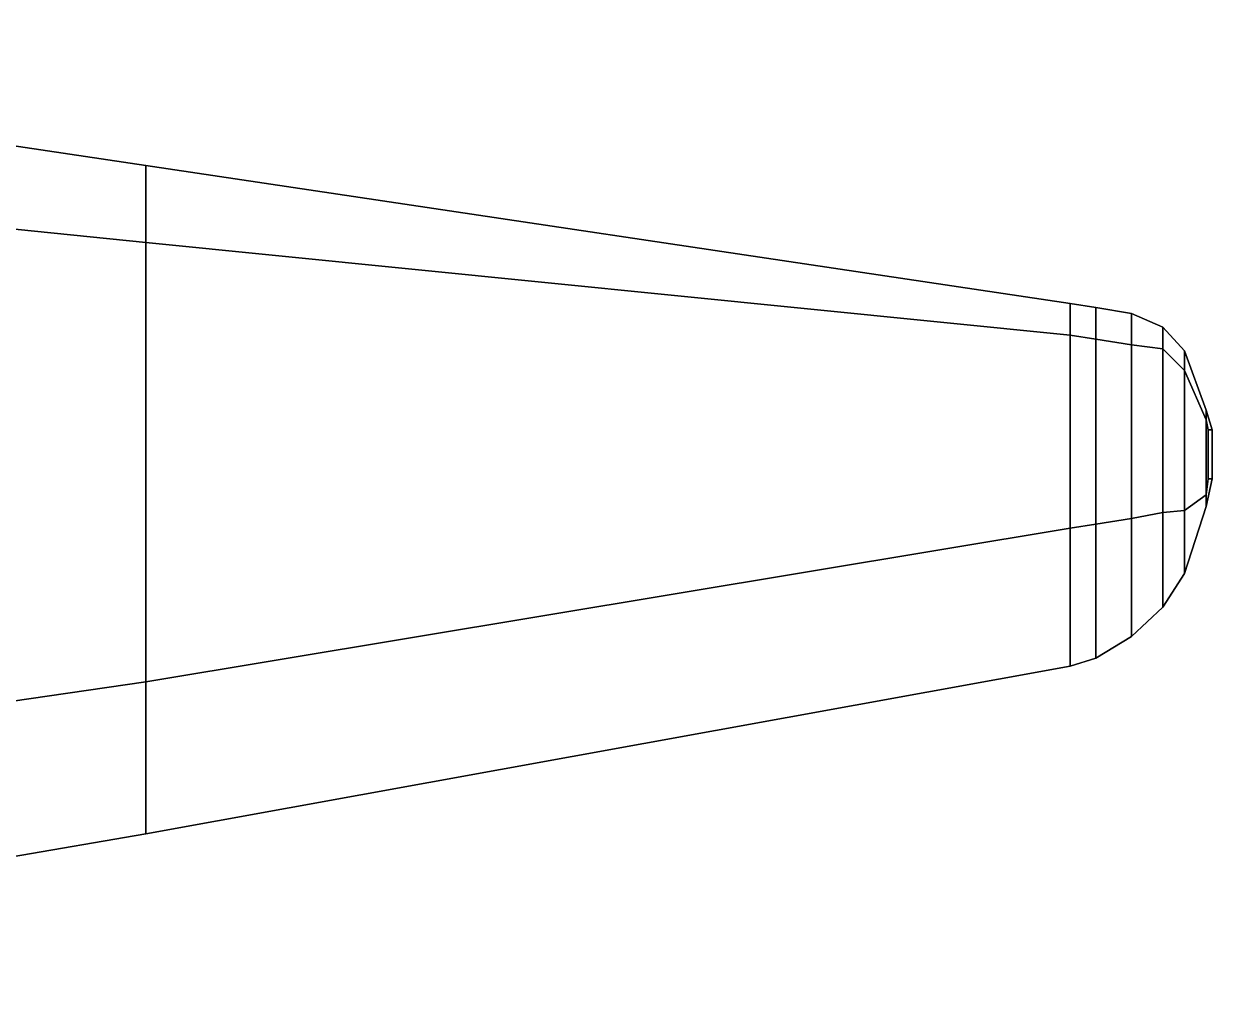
# Model space of a CAD drawing. Header units: millimetres. Extents: x -11.2 to 11.2, y -9.2 to 25.8.
# Drawn here: x 5.16 to 11.19, y -0.21 to 4.73 of the extents above; entities that cross this region are included whole.
import ezdxf

# ---------------------------------------------------------------- set-up
doc = ezdxf.new("R2010")
doc.units = ezdxf.units.MM
doc.layers.add('wing1', color=5, linetype='Continuous')

msp = doc.modelspace()

# ---------------------------------------------------------------- linework, layer by layer
at = {"layer": 'wing1'}
for points in [[(5.78, 4.01, 0.4), (0.96, 4.73, -0.08), (0.96, 4.11, 0.65), (5.78, 3.62, 0.76)], [(5.78, 3.62, 0.2), (0.96, 4.11, -0.41), (0.96, 4.73, -0.08), (5.78, 4.01, 0.4)], [(5.78, 3.62, 0.76), (0.96, 4.11, 0.65), (0.96, 0.69, 0.65), (5.78, 1.39, 0.76)], [(0.96, 0.69, -0.41), (0.96, 4.11, -0.41), (5.78, 3.62, 0.2), (5.78, 1.39, 0.2)], [(10.47, 3.31, 0.9), (5.78, 4.01, 0.4), (5.78, 3.62, 0.76), (10.47, 3.15, 1.02)], [(10.47, 3.15, 0.81), (5.78, 3.62, 0.2), (5.78, 4.01, 0.4), (10.47, 3.31, 0.9)], [(10.47, 3.15, 1.02), (5.78, 3.62, 0.76), (5.78, 1.39, 0.76), (10.47, 2.17, 1.02)], [(5.78, 1.39, 0.2), (5.78, 3.62, 0.2), (10.47, 3.15, 0.81), (10.47, 2.17, 0.81)], [(10.6, 3.29, 0.91), (10.47, 3.31, 0.9), (10.47, 3.15, 1.02), (10.6, 3.13, 1.03)], [(10.6, 3.13, 0.83), (10.47, 3.15, 0.81), (10.47, 3.31, 0.9), (10.6, 3.29, 0.91)], [(10.78, 3.26, 0.94), (10.6, 3.29, 0.91), (10.6, 3.13, 1.03), (10.78, 3.1, 1.04)], [(10.78, 3.1, 0.86), (10.6, 3.13, 0.83), (10.6, 3.29, 0.91), (10.78, 3.26, 0.94)], [(10.94, 3.19, 0.96), (10.78, 3.26, 0.94), (10.78, 3.1, 1.04), (10.94, 3.08, 1.05)], [(10.94, 3.08, 0.89), (10.78, 3.1, 0.86), (10.78, 3.26, 0.94), (10.94, 3.19, 0.96)], [(10.6, 3.13, 1.03), (10.47, 3.15, 1.02), (10.47, 2.17, 1.02), (10.6, 2.19, 1.03)], [(10.47, 2.17, 0.81), (10.47, 3.15, 0.81), (10.6, 3.13, 0.83), (10.6, 2.19, 0.83)], [(11.05, 3.07, 0.98), (10.94, 3.19, 0.96), (10.94, 3.08, 1.05), (11.05, 2.97, 1.04)], [(11.05, 2.97, 0.93), (10.94, 3.08, 0.89), (10.94, 3.19, 0.96), (11.05, 3.07, 0.98)], [(10.78, 3.1, 1.04), (10.6, 3.13, 1.03), (10.6, 2.19, 1.03), (10.78, 2.22, 1.04)], [(10.6, 2.19, 0.83), (10.6, 3.13, 0.83), (10.78, 3.1, 0.86), (10.78, 2.22, 0.86)], [(10.94, 3.08, 1.05), (10.78, 3.1, 1.04), (10.78, 2.22, 1.04), (10.94, 2.25, 1.05)], [(10.78, 2.22, 0.86), (10.78, 3.1, 0.86), (10.94, 3.08, 0.89), (10.94, 2.25, 0.89)], [(11.05, 2.97, 1.04), (10.94, 3.08, 1.05), (10.94, 2.25, 1.05), (11.05, 2.26, 1.04)], [(10.94, 2.25, 0.89), (10.94, 3.08, 0.89), (11.05, 2.97, 0.93), (11.05, 2.26, 0.93)], [(11.16, 2.77, 0.99), (11.05, 3.07, 0.98), (11.05, 2.97, 1.04), (11.16, 2.72, 1.02)], [(11.16, 2.72, 0.97), (11.05, 2.97, 0.93), (11.05, 3.07, 0.98), (11.16, 2.77, 0.99)], [(11.16, 2.72, 1.02), (11.05, 2.97, 1.04), (11.05, 2.26, 1.04), (11.16, 2.34, 1.02)], [(11.05, 2.26, 0.93), (11.05, 2.97, 0.93), (11.16, 2.72, 0.97), (11.16, 2.34, 0.97)], [(11.19, 2.67, 0.99), (11.16, 2.77, 0.99), (11.16, 2.72, 1.02), (11.17, 2.67, 1.02)], [(11.17, 2.67, 0.97), (11.16, 2.72, 0.97), (11.16, 2.77, 0.99), (11.19, 2.67, 0.99)], [(11.17, 2.67, 1.02), (11.16, 2.72, 1.02), (11.16, 2.34, 1.02), (11.17, 2.42, 1.02)], [(11.16, 2.34, 0.97), (11.16, 2.72, 0.97), (11.17, 2.67, 0.97), (11.17, 2.42, 0.97)], [(11.19, 2.42, 0.99), (11.19, 2.67, 0.99), (11.17, 2.67, 1.02), (11.17, 2.42, 1.02)], [(11.17, 2.42, 0.97), (11.17, 2.67, 0.97), (11.19, 2.67, 0.99), (11.19, 2.42, 0.99)], [(11.17, 2.42, 1.02), (11.16, 2.34, 1.02), (11.16, 2.28, 0.99), (11.19, 2.42, 0.99)], [(11.19, 2.42, 0.99), (11.16, 2.28, 0.99), (11.16, 2.34, 0.97), (11.17, 2.42, 0.97)], [(11.16, 2.34, 1.02), (11.05, 2.26, 1.04), (11.05, 1.94, 0.98), (11.16, 2.28, 0.99)], [(11.16, 2.28, 0.99), (11.05, 1.94, 0.98), (11.05, 2.26, 0.93), (11.16, 2.34, 0.97)], [(10.94, 2.25, 1.05), (10.78, 2.22, 1.04), (10.78, 1.62, 0.94), (10.94, 1.77, 0.96)], [(10.94, 1.77, 0.96), (10.78, 1.62, 0.94), (10.78, 2.22, 0.86), (10.94, 2.25, 0.89)], [(11.05, 2.26, 1.04), (10.94, 2.25, 1.05), (10.94, 1.77, 0.96), (11.05, 1.94, 0.98)], [(11.05, 1.94, 0.98), (10.94, 1.77, 0.96), (10.94, 2.25, 0.89), (11.05, 2.26, 0.93)], [(10.6, 2.19, 1.03), (10.47, 2.17, 1.02), (10.47, 1.47, 0.9), (10.6, 1.51, 0.91)], [(10.6, 1.51, 0.91), (10.47, 1.47, 0.9), (10.47, 2.17, 0.81), (10.6, 2.19, 0.83)], [(10.78, 2.22, 1.04), (10.6, 2.19, 1.03), (10.6, 1.51, 0.91), (10.78, 1.62, 0.94)], [(10.78, 1.62, 0.94), (10.6, 1.51, 0.91), (10.6, 2.19, 0.83), (10.78, 2.22, 0.86)], [(10.47, 2.17, 1.02), (5.78, 1.39, 0.76), (5.78, 0.62, 0.4), (10.47, 1.47, 0.9)], [(10.47, 1.47, 0.9), (5.78, 0.62, 0.4), (5.78, 1.39, 0.2), (10.47, 2.17, 0.81)], [(5.78, 1.39, 0.76), (0.96, 0.69, 0.65), (0.96, -0.21, -0.08), (5.78, 0.62, 0.4)], [(5.78, 0.62, 0.4), (0.96, -0.21, -0.08), (0.96, 0.69, -0.41), (5.78, 1.39, 0.2)]]:
    msp.add_3dface(points, dxfattribs=at)

doc.saveas('drawing.dxf')
